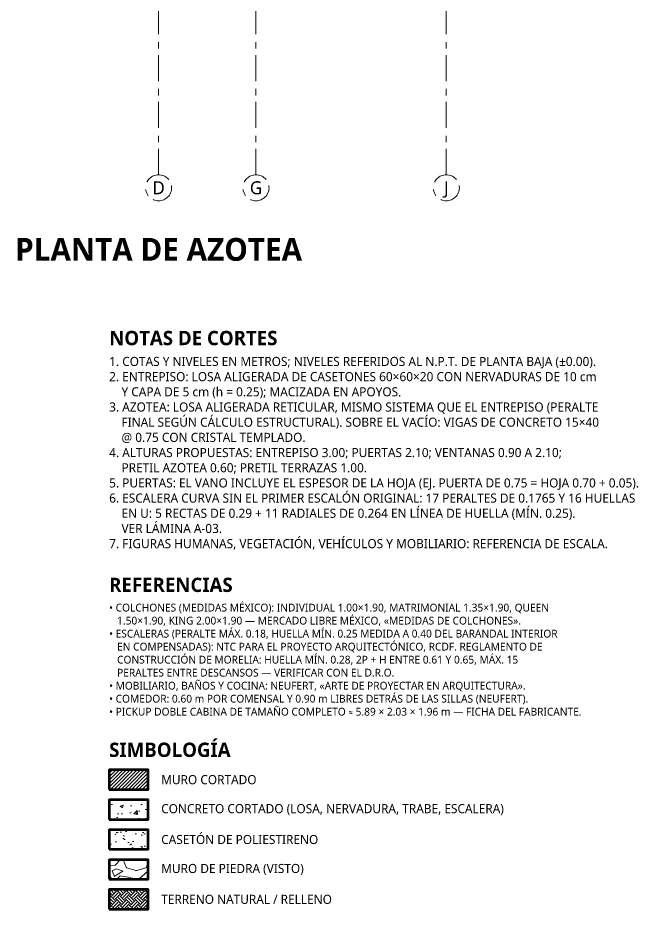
# Model space of a CAD drawing. Header units: metres. Extents: x 28.9 to 123.7, y -14.9 to 27.3.
# Drawn here: x 94.2 to 103.74, y -14.09 to -0.39 of the extents above; entities that cross this region are included whole.
import ezdxf
from ezdxf.enums import TextEntityAlignment as Align

# ---------------------------------------------------------------- set-up
doc = ezdxf.new("R2010")
doc.units = ezdxf.units.M
doc.linetypes.add('EJE', pattern=[0.6, 0.4, -0.08, 0, -0.12])
for name, color, linetype, lineweight in [('002_EjesVerticales', 8, 'EJE', 9), ('007_Textos', 7, 'Continuous', 18), ('010_Notas', 7, 'Continuous', 13), ('013_Cortes', 7, 'Continuous', 50), ('014_Achurados', 8, 'Continuous', 5)]:
    doc.layers.add(name, color=color, linetype=linetype, lineweight=lineweight)
doc.styles.add('OpenSans', font='OpenSans-Regular.ttf')
doc.styles.add('OpenSans-SemiBold', font='OpenSans-SemiBold.ttf')

# ---------------------------------------------------------------- blocks, each defined once
blk = doc.blocks.new('EJE')
at = {"color": 0}
blk.add_circle((0, 0), 0.2, dxfattribs=at)
at = {"color": 0, "style": 'OpenSans'}
blk.add_attdef('EJE', text='', height=0.2, dxfattribs=at).set_placement((0, 0), align=Align.MIDDLE_CENTER)

msp = doc.modelspace()

# ---------------------------------------------------------------- hatches: boundary and pattern name
at = {"layer": '014_Achurados'}
h = msp.add_hatch(dxfattribs=at)
h.set_pattern_fill('ANSI31', scale=0.012)
h.paths.add_polyline_path([(95.6, -12.25), (96.2, -12.25), (96.2, -11.95), (95.6, -11.95)])
h = msp.add_hatch(dxfattribs=at)
h.set_pattern_fill('AR-CONC', scale=0.0025)
h.paths.add_polyline_path([(95.6, -12.71), (96.2, -12.71), (96.2, -12.41), (95.6, -12.41)])
h = msp.add_hatch(dxfattribs=at)
h.set_pattern_fill('AR-SAND', scale=0.004)
h.paths.add_polyline_path([(95.6, -13.17), (96.2, -13.17), (96.2, -12.87), (95.6, -12.87)])
h = msp.add_hatch(dxfattribs=at)
h.set_pattern_fill('GRAVEL', scale=0.035)
h.paths.add_polyline_path([(95.6, -13.63), (96.2, -13.63), (96.2, -13.33), (95.6, -13.33)])
h = msp.add_hatch(dxfattribs=at)
h.set_pattern_fill('EARTH', scale=0.016, angle=45)
h.paths.add_polyline_path([(95.6, -14.09), (96.2, -14.09), (96.2, -13.79), (95.6, -13.79)])

# ---------------------------------------------------------------- linework, layer by layer
at = {"layer": '002_EjesVerticales'}
for p, q in [((96.361, -2.8), (96.361, 26.921)), ((97.858, -2.8), (97.858, 26.921)), ((100.785, -2.8), (100.785, 26.921))]:
    msp.add_line(p, q, dxfattribs=at)
at = {"layer": '013_Cortes'}
for points in [[(95.6, -12.25), (96.2, -12.25), (96.2, -11.95), (95.6, -11.95)], [(95.6, -12.71), (96.2, -12.71), (96.2, -12.41), (95.6, -12.41)], [(95.6, -13.17), (96.2, -13.17), (96.2, -12.87), (95.6, -12.87)], [(95.6, -13.63), (96.2, -13.63), (96.2, -13.33), (95.6, -13.33)], [(95.6, -14.09), (96.2, -14.09), (96.2, -13.79), (95.6, -13.79)]]:
    msp.add_lwpolyline(points, close=True, dxfattribs=at)

# ---------------------------------------------------------------- block references
at = {"layer": '002_EjesVerticales'}
for p, values in [((96.361, -3), {'EJE': 'D'}), ((97.858, -3), {'EJE': 'G'}), ((100.785, -3), {'EJE': 'J'})]:
    msp.add_blockref('EJE', p, dxfattribs=at).add_auto_attribs(values)

# ---------------------------------------------------------------- texts
at = {"layer": '007_Textos', "insert": (96.36, -3.95), "char_height": 0.35, "attachment_point": 5, "style": 'OpenSans-SemiBold'}
msp.add_mtext('PLANTA DE AZOTEA', dxfattribs=at)
at = {"layer": '010_Notas'}
for s, insert, char_height, attachment_point, style in [('NOTAS DE CORTES', (95.6, -5.2), 0.22, 1, 'OpenSans-SemiBold'), ('REFERENCIAS', (95.6, -8.994), 0.22, 1, 'OpenSans-SemiBold'), ('SIMBOLOGÍA', (95.6, -11.53), 0.22, 1, 'OpenSans-SemiBold'), ('MURO CORTADO', (96.4, -12.1), 0.14, 4, 'OpenSans'), ('CONCRETO CORTADO (LOSA, NERVADURA, TRABE, ESCALERA)', (96.4, -12.56), 0.14, 4, 'OpenSans'), ('CASETÓN DE POLIESTIRENO', (96.4, -13.02), 0.14, 4, 'OpenSans'), ('MURO DE PIEDRA (VISTO)', (96.4, -13.48), 0.14, 4, 'OpenSans'), ('TERRENO NATURAL / RELLENO', (96.4, -13.94), 0.14, 4, 'OpenSans')]:
    msp.add_mtext(s, dxfattribs=dict(at, insert=insert, char_height=char_height, attachment_point=attachment_point, style=style))
at = {"layer": '010_Notas', "width": 11.2, "attachment_point": 1, "style": 'OpenSans'}
for s, insert, char_height in [('1. COTAS Y NIVELES EN METROS; NIVELES REFERIDOS AL N.P.T. DE PLANTA BAJA (±0.00).\\P2. ENTREPISO: LOSA ALIGERADA DE CASETONES 60×60×20 CON NERVADURAS DE 10 cm\\P    Y CAPA DE 5 cm (h = 0.25); MACIZADA EN APOYOS.\\P3. AZOTEA: LOSA ALIGERADA RETICULAR, MISMO SISTEMA QUE EL ENTREPISO (PERALTE\\P    FINAL SEGÚN CÁLCULO ESTRUCTURAL). SOBRE EL VACÍO: VIGAS DE CONCRETO 15×40\\P    @ 0.75 CON CRISTAL TEMPLADO.\\P4. ALTURAS PROPUESTAS: ENTREPISO 3.00; PUERTAS 2.10; VENTANAS 0.90 A 2.10;\\P    PRETIL AZOTEA 0.60; PRETIL TERRAZAS 1.00.\\P5. PUERTAS: EL VANO INCLUYE EL ESPESOR DE LA HOJA (EJ. PUERTA DE 0.75 = HOJA 0.70 + 0.05).\\P6. ESCALERA CURVA SIN EL PRIMER ESCALÓN ORIGINAL: 17 PERALTES DE 0.1765 Y 16 HUELLAS\\P    EN U: 5 RECTAS DE 0.29 + 11 RADIALES DE 0.264 EN LÍNEA DE HUELLA (MÍN. 0.25).\\P    VER LÁMINA A-03.\\P7. FIGURAS HUMANAS, VEGETACIÓN, VEHÍCULOS Y MOBILIARIO: REFERENCIA DE ESCALA.', (95.6, -5.6), 0.14), ('• COLCHONES (MEDIDAS MÉXICO): INDIVIDUAL 1.00×1.90, MATRIMONIAL 1.35×1.90, QUEEN\\P   1.50×1.90, KING 2.00×1.90 — MERCADO LIBRE MÉXICO, «MEDIDAS DE COLCHONES».\\P• ESCALERAS (PERALTE MÁX. 0.18, HUELLA MÍN. 0.25 MEDIDA A 0.40 DEL BARANDAL INTERIOR\\P   EN COMPENSADAS): NTC PARA EL PROYECTO ARQUITECTÓNICO, RCDF. REGLAMENTO DE\\P   CONSTRUCCIÓN DE MORELIA: HUELLA MÍN. 0.28, 2P + H ENTRE 0.61 Y 0.65, MÁX. 15\\P   PERALTES ENTRE DESCANSOS — VERIFICAR CON EL D.R.O.\\P• MOBILIARIO, BAÑOS Y COCINA: NEUFERT, «ARTE DE PROYECTAR EN ARQUITECTURA».\\P• COMEDOR: 0.60 m POR COMENSAL Y 0.90 m LIBRES DETRÁS DE LAS SILLAS (NEUFERT).\\P• PICKUP DOBLE CABINA DE TAMAÑO COMPLETO ≈ 5.89 × 2.03 × 1.96 m — FICHA DEL FABRICANTE.', (95.6, -9.394), 0.12)]:
    msp.add_mtext(s, dxfattribs=dict(at, insert=insert, char_height=char_height))

doc.saveas('drawing.dxf')
